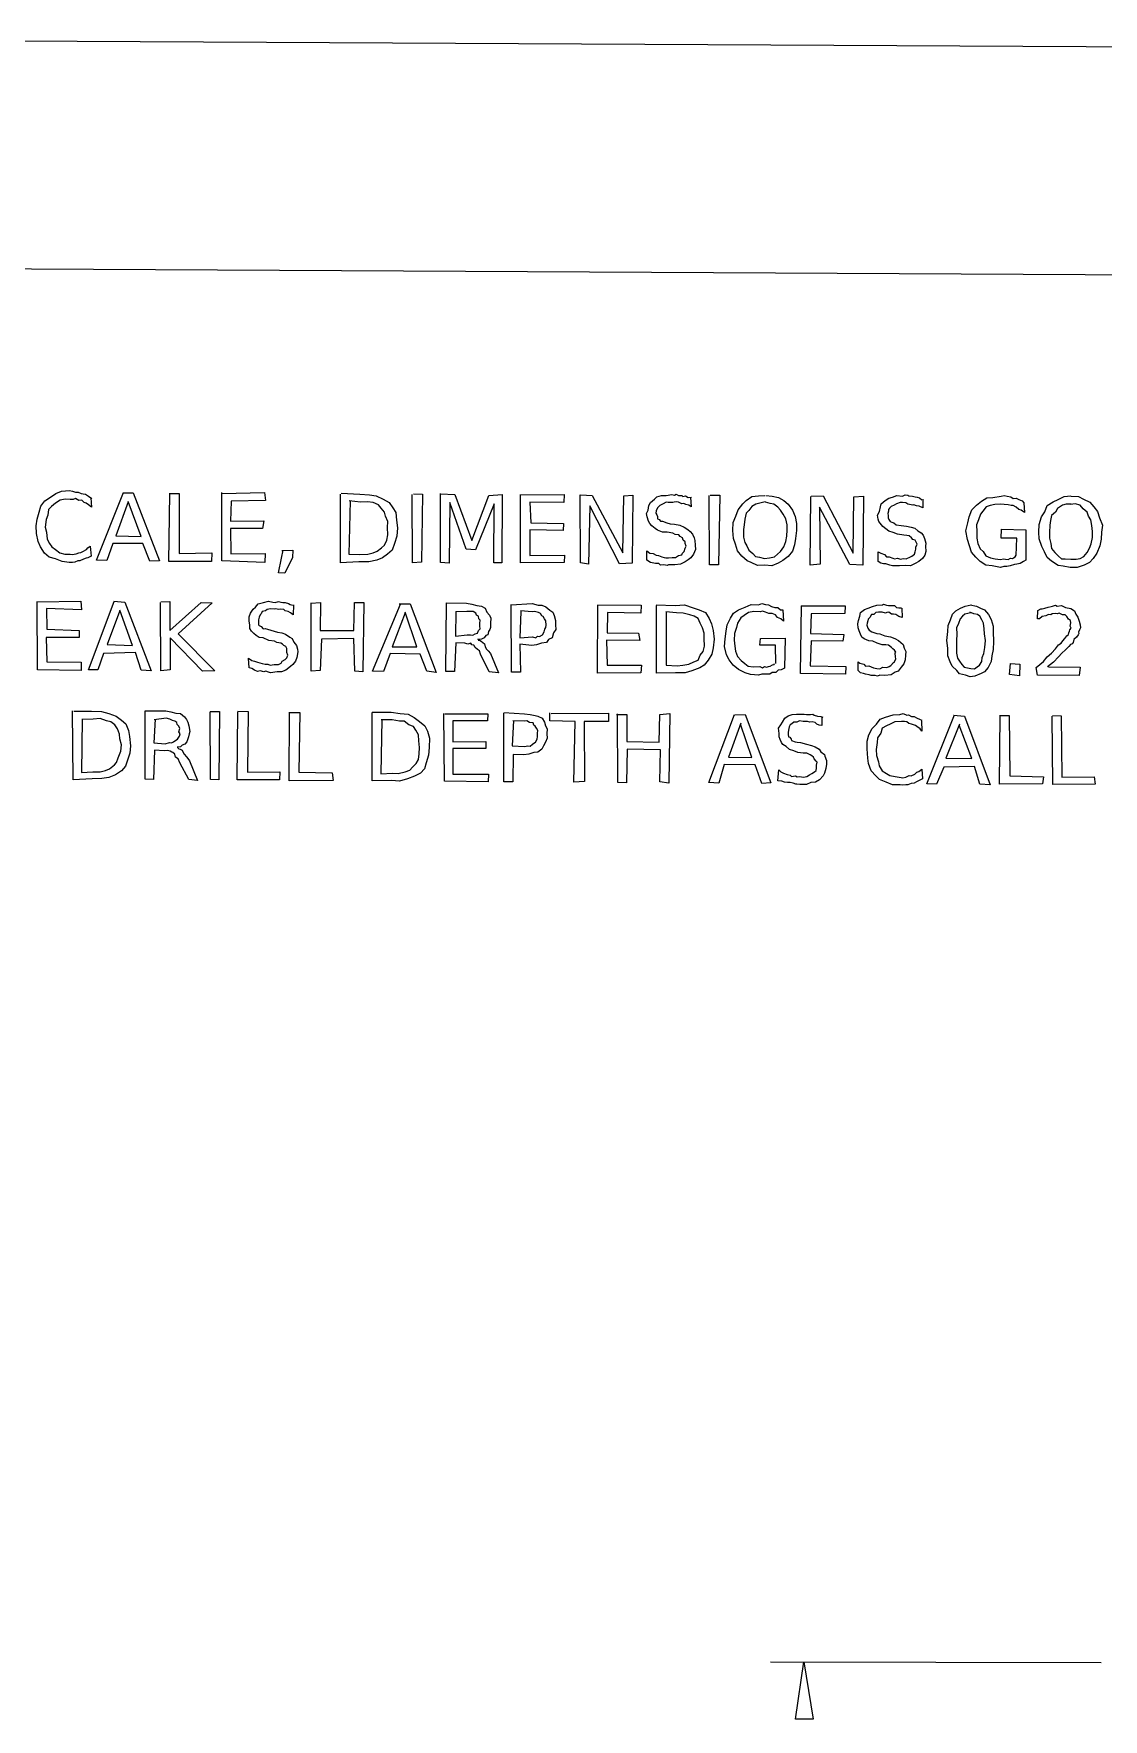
# Model space of a CAD drawing. Header units: millimetres. Extents: x -1 to 541, y -1 to 401.
# Drawn here: x 62.8 to 109.8, y 327.4 to 401.4 of the extents above; entities that cross this region are included whole.
import ezdxf

# ---------------------------------------------------------------- set-up
doc = ezdxf.new("R2010")
doc.units = ezdxf.units.MM

msp = doc.modelspace()

# ---------------------------------------------------------------- linework, layer by layer
for points in [[(-1.067, 1.459), (538.899, -1.434), (541.052, 398.576), (1.038, 401.442)], [(8.97, 11.378), (528.953, 8.648), (531, 388.581), (10.995, 391.372)], [(96.299, 327.413), (96.665, 329.932), (97.066, 327.419)]]:
    msp.add_lwpolyline(points, close=True)
for points in [[(65.349, 381.052), (65.376, 380.642), (65.24, 380.756), (65.135, 380.822), (65.05, 380.855), (64.947, 380.955), (64.815, 380.94), (64.668, 381.027), (64.575, 380.979), (64.435, 380.983), (64.22, 381.005), (64.006, 380.96), (63.795, 380.829), (63.616, 380.675), (63.487, 380.544), (63.456, 380.297), (63.384, 380.113), (63.345, 379.767), (63.401, 379.546), (63.423, 379.246), (63.534, 379.059), (63.637, 378.902), (63.792, 378.782), (63.989, 378.64), (64.203, 378.581), (64.442, 378.584), (64.527, 378.575), (64.702, 378.596), (64.824, 378.638), (64.906, 378.654), (64.993, 378.704), (65.158, 378.784), (65.221, 378.865), (65.323, 378.932), (65.357, 378.496), (65.21, 378.427), (65.14, 378.407), (65.024, 378.362), (64.87, 378.298), (64.773, 378.291), (64.638, 378.232), (64.54, 378.224), (64.402, 378.224), (64.094, 378.258), (63.79, 378.376), (63.521, 378.455), (63.309, 378.634), (63.136, 378.908), (63.029, 379.135), (62.961, 379.491), (62.952, 379.825), (62.986, 380.128), (63.07, 380.426), (63.147, 380.687), (63.324, 380.925), (63.577, 381.094), (63.804, 381.246), (64.052, 381.347), (64.413, 381.375), (64.548, 381.344), (64.668, 381.305), (64.791, 381.314), (64.915, 381.246), (65.009, 381.231), (65.116, 381.22), (65.238, 381.132), (65.387, 381.029)], [(66.763, 381.275), (67.2, 381.271), (68.36, 378.293), (67.943, 378.282), (67.635, 379.049), (66.314, 379.051), (66.051, 378.3), (65.594, 378.316), (66.778, 381.298)], [(71.097, 381.245), (72.968, 381.286), (73.019, 380.935), (71.509, 380.906), (71.481, 380.028), (72.94, 380.047), (72.892, 379.709), (71.478, 379.717), (71.496, 378.594), (73.008, 378.612), (72.994, 378.219), (71.102, 378.293), (71.103, 381.287)], [(66.987, 380.886), (66.45, 379.388), (67.561, 379.359), (66.982, 380.896)], [(68.787, 381.25), (69.227, 381.252), (69.22, 378.611), (70.663, 378.637), (70.651, 378.261), (68.773, 378.268), (68.819, 381.241)], [(76.339, 381.256), (77.165, 381.219), (77.579, 381.188), (77.881, 381.148), (78.188, 381.006), (78.457, 380.847), (78.608, 380.621), (78.745, 380.416), (78.777, 380.084), (78.815, 379.741), (78.783, 379.374), (78.687, 379.051), (78.575, 378.758), (78.38, 378.583), (78.161, 378.43), (77.904, 378.325), (77.562, 378.247), (77.117, 378.241), (76.315, 378.203), (76.308, 381.216)], [(76.743, 380.924), (76.675, 378.586), (77.165, 378.567), (77.511, 378.589), (77.74, 378.646), (77.919, 378.719), (78.111, 378.859), (78.248, 378.982), (78.353, 379.196), (78.398, 379.439), (78.373, 379.754), (78.398, 380.02), (78.296, 380.258), (78.252, 380.435), (78.097, 380.6), (77.981, 380.753), (77.754, 380.849), (77.498, 380.885), (77.198, 380.864), (76.691, 380.93)], [(79.512, 381.232), (79.91, 381.215), (79.877, 378.226), (79.48, 378.197), (79.453, 381.208)], [(80.702, 381.238), (81.329, 381.2), (82.086, 379.178), (82.825, 381.166), (83.418, 381.203), (83.402, 378.203), (83.054, 378.203), (83.06, 380.8), (82.241, 378.768), (81.827, 378.81), (81.11, 380.851), (81.087, 378.182), (80.7, 378.225), (80.709, 381.242)], [(84.235, 381.194), (86.133, 381.207), (86.128, 380.858), (84.627, 380.864), (84.674, 379.955), (86.102, 379.933), (86.092, 379.627), (84.629, 379.646), (84.626, 378.52), (86.151, 378.546), (86.14, 378.215), (84.211, 378.203), (84.215, 381.209)], [(86.863, 381.195), (87.362, 381.167), (88.715, 378.644), (88.755, 381.142), (89.146, 381.169), (89.118, 378.194), (88.564, 378.16), (87.269, 380.705), (87.211, 378.142), (86.86, 378.196), (86.845, 381.192)], [(91.687, 381.087), (91.709, 380.668), (91.609, 380.737), (91.483, 380.77), (91.395, 380.807), (91.304, 380.791), (91.161, 380.866), (91.074, 380.888), (90.963, 380.867), (90.906, 380.849), (90.705, 380.857), (90.616, 380.869), (90.49, 380.791), (90.345, 380.726), (90.305, 380.698), (90.242, 380.619), (90.179, 380.483), (90.167, 380.378), (90.199, 380.306), (90.241, 380.237), (90.236, 380.137), (90.305, 380.104), (90.374, 380.032), (90.458, 380.028), (90.639, 379.953), (90.799, 379.915), (90.985, 379.896), (91.218, 379.851), (91.401, 379.771), (91.569, 379.671), (91.676, 379.584), (91.778, 379.46), (91.849, 379.304), (91.876, 379.186), (91.885, 378.978), (91.901, 378.784), (91.817, 378.578), (91.696, 378.43), (91.589, 378.334), (91.447, 378.242), (91.249, 378.146), (90.999, 378.11), (90.718, 378.12), (90.655, 378.08), (90.519, 378.115), (90.37, 378.101), (90.298, 378.172), (90.143, 378.18), (90.071, 378.183), (89.923, 378.217), (89.763, 378.319), (89.762, 378.726), (89.906, 378.629), (90.039, 378.617), (90.179, 378.544), (90.279, 378.531), (90.424, 378.467), (90.523, 378.44), (90.595, 378.426), (90.721, 378.417), (90.887, 378.44), (91.032, 378.438), (91.165, 378.524), (91.309, 378.554), (91.339, 378.623), (91.402, 378.705), (91.444, 378.845), (91.49, 378.942), (91.447, 379.055), (91.452, 379.127), (91.365, 379.195), (91.331, 379.299), (91.232, 379.359), (91.177, 379.439), (91.017, 379.442), (90.909, 379.51), (90.655, 379.544), (90.457, 379.554), (90.238, 379.637), (90.132, 379.708), (89.98, 379.825), (89.906, 379.935), (89.84, 380.034), (89.788, 380.225), (89.751, 380.374), (89.819, 380.517), (89.858, 380.717), (89.927, 380.857), (90.1, 381.004), (90.199, 381.099), (90.405, 381.166), (90.614, 381.167), (90.869, 381.207), (90.984, 381.177), (91.058, 381.223), (91.153, 381.159), (91.304, 381.165), (91.354, 381.115), (91.465, 381.148), (91.579, 381.069), (91.727, 381.082)], [(92.555, 381.176), (92.976, 381.173), (92.919, 378.117), (92.519, 378.122), (92.504, 381.154)], [(94.987, 381.161), (95.277, 381.132), (95.557, 381.069), (95.791, 380.94), (95.975, 380.777), (96.167, 380.522), (96.288, 380.235), (96.338, 379.937), (96.337, 379.622), (96.299, 379.271), (96.254, 378.998), (96.159, 378.714), (95.971, 378.478), (95.746, 378.309), (95.539, 378.186), (95.259, 378.071), (94.945, 378.108), (94.625, 378.08), (94.35, 378.213), (94.175, 378.297), (93.937, 378.502), (93.749, 378.725), (93.666, 379.024), (93.577, 379.277), (93.543, 379.626), (93.561, 379.973), (93.672, 380.246), (93.779, 380.537), (93.977, 380.795), (94.127, 380.946), (94.38, 381.12), (94.678, 381.15), (94.947, 381.161)], [(94.97, 380.878), (94.735, 380.821), (94.55, 380.783), (94.376, 380.684), (94.249, 380.507), (94.13, 380.382), (94.073, 380.125), (94.044, 379.876), (94.012, 379.662), (94.009, 379.337), (94.066, 379.1), (94.165, 378.953), (94.253, 378.757), (94.419, 378.616), (94.544, 378.483), (94.718, 378.445), (94.941, 378.393), (95.159, 378.417), (95.375, 378.466), (95.506, 378.59), (95.633, 378.701), (95.785, 378.899), (95.867, 379.146), (95.913, 379.375), (95.924, 379.654), (95.927, 379.872), (95.876, 380.135), (95.757, 380.334), (95.644, 380.519), (95.524, 380.642), (95.34, 380.784), (95.182, 380.803), (94.986, 380.874)], [(96.986, 381.129), (97.512, 381.142), (98.83, 378.624), (98.862, 381.096), (99.288, 381.129), (99.255, 378.105), (98.683, 378.128), (97.348, 380.641), (97.374, 378.138), (96.937, 378.101), (96.97, 381.123)], [(101.896, 381.003), (101.884, 380.625), (101.727, 380.688), (101.606, 380.701), (101.496, 380.75), (101.449, 380.742), (101.301, 380.762), (101.231, 380.782), (101.145, 380.836), (100.998, 380.851), (100.9, 380.849), (100.73, 380.795), (100.633, 380.742), (100.502, 380.674), (100.421, 380.607), (100.376, 380.55), (100.378, 380.476), (100.345, 380.369), (100.37, 380.275), (100.371, 380.183), (100.39, 380.11), (100.457, 380.02), (100.53, 379.988), (100.619, 379.963), (100.721, 379.879), (100.934, 379.843), (101.17, 379.817), (101.381, 379.767), (101.534, 379.731), (101.674, 379.602), (101.817, 379.52), (101.901, 379.413), (101.958, 379.27), (102.022, 379.068), (102.01, 378.942), (102.021, 378.698), (101.98, 378.546), (101.882, 378.398), (101.721, 378.262), (101.557, 378.167), (101.354, 378.066), (101.116, 378.085), (100.863, 378.076), (100.764, 378.073), (100.671, 378.066), (100.561, 378.073), (100.434, 378.104), (100.271, 378.157), (100.155, 378.161), (100.038, 378.184), (99.925, 378.256), (99.933, 378.685), (100.041, 378.625), (100.203, 378.563), (100.294, 378.46), (100.418, 378.47), (100.566, 378.401), (100.644, 378.374), (100.775, 378.411), (100.907, 378.37), (101.023, 378.389), (101.162, 378.381), (101.342, 378.469), (101.403, 378.493), (101.529, 378.58), (101.546, 378.684), (101.581, 378.805), (101.576, 378.894), (101.636, 379.023), (101.591, 379.109), (101.548, 379.194), (101.452, 379.232), (101.397, 379.295), (101.292, 379.382), (101.185, 379.41), (101.055, 379.416), (100.771, 379.469), (100.586, 379.535), (100.401, 379.595), (100.266, 379.693), (100.135, 379.803), (100.072, 379.871), (99.953, 380.019), (99.922, 380.119), (99.899, 380.301), (99.983, 380.46), (100.032, 380.66), (100.06, 380.791), (100.23, 380.946), (100.395, 381.042), (100.552, 381.091), (100.745, 381.154), (100.992, 381.133), (101.116, 381.183), (101.232, 381.172), (101.278, 381.141), (101.437, 381.129), (101.551, 381.109), (101.641, 381.081), (101.742, 381.052), (101.846, 380.969)], [(105.988, 378.531), (106.012, 379.285), (105.331, 379.292), (105.345, 379.68), (106.408, 379.651), (106.408, 378.321), (106.305, 378.264), (106.17, 378.174), (106.025, 378.146), (105.92, 378.132), (105.73, 378.071), (105.579, 378.045), (105.44, 378.041), (105.298, 377.991), (104.933, 378.074), (104.656, 378.095), (104.413, 378.26), (104.219, 378.449), (104.02, 378.671), (103.934, 378.95), (103.849, 379.233), (103.776, 379.614), (103.866, 379.96), (103.925, 380.225), (104.041, 380.529), (104.242, 380.731), (104.461, 380.906), (104.698, 381.064), (104.966, 381.075), (105.336, 381.127), (105.456, 381.155), (105.594, 381.125), (105.756, 381.103), (105.857, 381.035), (105.984, 381.037), (106.101, 380.989), (106.245, 380.933), (106.323, 380.842), (106.358, 380.415), (106.205, 380.512), (106.105, 380.549), (105.989, 380.643), (105.856, 380.728), (105.762, 380.714), (105.634, 380.752), (105.462, 380.768), (105.315, 380.779), (105.053, 380.766), (104.843, 380.728), (104.676, 380.658), (104.529, 380.47), (104.427, 380.338), (104.328, 380.098), (104.247, 379.87), (104.261, 379.569), (104.268, 379.288), (104.299, 379.051), (104.414, 378.824), (104.537, 378.697), (104.657, 378.513), (104.866, 378.428), (105.06, 378.372), (105.306, 378.353), (105.434, 378.373), (105.517, 378.364), (105.643, 378.356), (105.739, 378.403), (105.824, 378.398), (105.878, 378.421), (105.948, 378.473), (105.994, 378.533)], [(108.399, 381.138), (108.722, 381.116), (108.95, 381), (109.226, 380.861), (109.397, 380.666), (109.568, 380.462), (109.654, 380.181), (109.782, 379.856), (109.737, 379.555), (109.729, 379.249), (109.66, 378.944), (109.538, 378.628), (109.37, 378.392), (109.211, 378.211), (108.979, 378.097), (108.67, 377.999), (108.359, 378.005), (108.047, 378.053), (107.83, 378.081), (107.546, 378.281), (107.346, 378.433), (107.235, 378.686), (107.12, 378.924), (106.992, 379.257), (106.98, 379.556), (107.001, 379.89), (107.097, 380.219), (107.244, 380.447), (107.356, 380.728), (107.614, 380.888), (107.836, 380.981), (108.104, 381.11), (108.392, 381.149)], [(108.406, 380.776), (108.185, 380.782), (108.018, 380.731), (107.808, 380.588), (107.716, 380.428), (107.538, 380.278), (107.493, 380.059), (107.468, 379.86), (107.448, 379.533), (107.458, 379.291), (107.508, 379.056), (107.542, 378.828), (107.681, 378.659), (107.849, 378.495), (107.981, 378.384), (108.141, 378.386), (108.384, 378.363), (108.619, 378.371), (108.801, 378.397), (108.959, 378.482), (109.112, 378.65), (109.206, 378.853), (109.28, 379.041), (109.347, 379.321), (109.341, 379.573), (109.305, 379.838), (109.262, 380.086), (109.17, 380.256), (109.109, 380.431), (108.925, 380.581), (108.797, 380.733), (108.586, 380.795), (108.375, 380.767)], [(73.736, 378.748), (74.212, 378.763), (74.206, 378.437), (73.87, 377.745), (73.595, 377.771), (73.726, 378.403), (73.793, 378.759)], [(62.986, 376.493), (64.906, 376.516), (64.937, 376.132), (63.406, 376.193), (63.414, 375.291), (64.829, 375.235), (64.833, 374.923), (63.384, 374.921), (63.411, 373.859), (64.922, 373.842), (64.927, 373.472), (63.008, 373.511), (62.987, 376.51)], [(66.36, 376.514), (66.843, 376.479), (67.993, 373.464), (67.56, 373.487), (67.307, 374.264), (65.903, 374.224), (65.651, 373.506), (65.249, 373.508), (66.37, 376.502)], [(66.608, 376.061), (66.071, 374.619), (67.183, 374.573), (66.626, 376.119)], [(68.428, 376.486), (68.811, 376.507), (68.818, 375.226), (70.199, 376.454), (70.677, 376.442), (69.183, 375.091), (70.786, 373.459), (70.245, 373.444), (68.834, 374.906), (68.827, 373.503), (68.428, 373.466), (68.406, 376.46)], [(74.255, 376.353), (74.231, 375.925), (74.118, 376.01), (74.018, 376.063), (73.878, 376.1), (73.817, 376.147), (73.69, 376.169), (73.584, 376.159), (73.466, 376.176), (73.4, 376.175), (73.234, 376.186), (73.094, 376.149), (73.021, 376.101), (72.878, 376.066), (72.826, 375.959), (72.786, 375.922), (72.736, 375.823), (72.718, 375.698), (72.709, 375.605), (72.711, 375.474), (72.743, 375.447), (72.825, 375.41), (72.913, 375.3), (72.997, 375.32), (73.11, 375.283), (73.259, 375.25), (73.54, 375.156), (73.741, 375.122), (73.894, 375.065), (74.081, 374.942), (74.185, 374.88), (74.268, 374.724), (74.377, 374.576), (74.423, 374.418), (74.436, 374.296), (74.394, 374.044), (74.343, 373.878), (74.216, 373.734), (74.119, 373.643), (73.918, 373.494), (73.716, 373.41), (73.529, 373.42), (73.231, 373.369), (73.157, 373.403), (73.032, 373.438), (72.944, 373.413), (72.788, 373.464), (72.664, 373.436), (72.535, 373.483), (72.422, 373.569), (72.305, 373.597), (72.276, 374.009), (72.411, 373.915), (72.53, 373.879), (72.668, 373.843), (72.764, 373.804), (72.872, 373.784), (72.998, 373.756), (73.119, 373.757), (73.221, 373.709), (73.405, 373.734), (73.586, 373.736), (73.708, 373.794), (73.754, 373.879), (73.88, 373.964), (73.959, 374.037), (73.999, 374.141), (73.951, 374.26), (73.95, 374.338), (73.948, 374.435), (73.906, 374.523), (73.823, 374.566), (73.764, 374.635), (73.685, 374.681), (73.516, 374.709), (73.41, 374.765), (73.171, 374.794), (72.913, 374.903), (72.746, 374.917), (72.611, 375.007), (72.511, 375.1), (72.41, 375.2), (72.33, 375.321), (72.333, 375.478), (72.307, 375.643), (72.304, 375.837), (72.354, 375.996), (72.471, 376.169), (72.582, 376.262), (72.701, 376.409), (72.934, 376.467), (73.146, 376.525), (73.333, 376.469), (73.443, 376.468), (73.582, 376.504), (73.695, 376.473), (73.786, 376.467), (73.884, 376.46), (74.029, 376.412), (74.101, 376.375), (74.206, 376.346)], [(75.016, 376.437), (75.439, 376.464), (75.414, 375.233), (76.896, 375.226), (76.933, 376.459), (77.332, 376.459), (77.29, 373.421), (76.941, 373.443), (76.902, 374.873), (75.471, 374.852), (75.424, 373.468), (75.027, 373.449), (75.029, 376.443)], [(78.885, 376.404), (79.373, 376.401), (80.515, 373.39), (80.106, 373.446), (79.816, 374.186), (78.492, 374.224), (78.203, 373.437), (77.719, 373.448), (78.947, 376.388)], [(82.365, 374.813), (82.42, 374.803), (82.496, 374.761), (82.559, 374.7), (82.638, 374.641), (82.661, 374.52), (82.732, 374.416), (82.801, 374.331), (82.896, 374.214), (83.246, 373.379), (82.846, 373.422), (82.455, 374.198), (82.423, 374.343), (82.334, 374.398), (82.23, 374.48), (82.17, 374.594), (82.078, 374.595), (82.039, 374.673), (81.904, 374.635), (81.769, 374.668), (81.384, 374.69), (81.326, 373.437), (80.936, 373.43), (80.972, 376.442), (81.85, 376.426), (82.081, 376.388), (82.297, 376.326), (82.508, 376.303), (82.66, 376.212), (82.736, 376.036), (82.859, 375.901), (82.908, 375.767), (82.897, 375.559), (82.902, 375.366), (82.865, 375.268), (82.81, 375.194), (82.781, 375.045), (82.695, 375.011), (82.624, 374.903), (82.511, 374.857), (82.335, 374.836)], [(83.802, 376.362), (84.736, 376.418), (84.995, 376.347), (85.155, 376.339), (85.329, 376.267), (85.51, 376.126), (85.638, 376.038), (85.7, 375.896), (85.762, 375.675), (85.757, 375.476), (85.764, 375.279), (85.665, 375.128), (85.609, 374.911), (85.451, 374.83), (85.36, 374.71), (85.142, 374.675), (84.928, 374.608), (84.721, 374.57), (84.191, 374.627), (84.213, 373.408), (83.822, 373.403), (83.803, 376.379)], [(84.23, 376.063), (84.194, 374.907), (84.741, 374.951), (84.89, 374.905), (84.958, 374.977), (85.048, 374.974), (85.187, 375.04), (85.26, 375.178), (85.281, 375.284), (85.326, 375.367), (85.34, 375.472), (85.334, 375.649), (85.273, 375.74), (85.217, 375.842), (85.15, 375.88), (85.09, 375.977), (85.007, 376.026), (84.833, 376.07), (84.726, 376.045), (84.221, 376.091)], [(87.605, 376.358), (89.52, 376.35), (89.502, 375.988), (88.033, 376.015), (88.026, 375.135), (89.399, 375.12), (89.453, 374.797), (87.989, 374.812), (88.029, 373.702), (89.536, 373.715), (89.504, 373.371), (87.597, 373.357), (87.609, 376.339)], [(90.181, 376.36), (91.014, 376.326), (91.422, 376.363), (91.801, 376.234), (92.061, 376.14), (92.346, 376.016), (92.499, 375.752), (92.604, 375.529), (92.685, 375.235), (92.729, 374.853), (92.677, 374.475), (92.617, 374.195), (92.463, 373.929), (92.289, 373.713), (92.101, 373.586), (91.747, 373.463), (91.453, 373.371), (91.031, 373.373), (90.193, 373.356), (90.193, 376.336)], [(95.429, 373.788), (95.423, 374.585), (94.725, 374.583), (94.753, 374.873), (95.839, 374.89), (95.817, 373.576), (95.672, 373.498), (95.533, 373.496), (95.43, 373.389), (95.279, 373.388), (95.172, 373.318), (94.983, 373.314), (94.812, 373.312), (94.678, 373.267), (94.32, 373.299), (94.089, 373.369), (93.794, 373.513), (93.565, 373.704), (93.389, 373.948), (93.259, 374.167), (93.184, 374.524), (93.21, 374.865), (93.248, 375.198), (93.292, 375.477), (93.437, 375.771), (93.578, 375.998), (93.786, 376.143), (94.083, 376.259), (94.347, 376.374), (94.674, 376.362), (94.813, 376.411), (94.977, 376.368), (95.114, 376.365), (95.249, 376.28), (95.396, 376.244), (95.524, 376.238), (95.636, 376.144), (95.747, 376.133), (95.768, 375.642), (95.654, 375.744), (95.511, 375.808), (95.415, 375.914), (95.265, 375.971), (95.132, 375.979), (94.981, 376.036), (94.851, 376.078), (94.749, 376.051), (94.462, 376.06), (94.227, 376.015), (94.048, 375.886), (93.894, 375.781), (93.749, 375.558), (93.706, 375.363), (93.618, 375.1), (93.6, 374.81), (93.634, 374.542), (93.666, 374.323), (93.755, 374.087), (93.911, 373.92), (94.071, 373.775), (94.215, 373.665), (94.433, 373.641), (94.731, 373.645), (94.844, 373.588), (94.929, 373.643), (95.027, 373.622), (95.105, 373.645), (95.187, 373.666), (95.292, 373.727), (95.367, 373.733), (95.371, 373.777)], [(96.546, 376.318), (98.476, 376.312), (98.461, 375.985), (96.99, 375.957), (96.95, 375.096), (98.42, 375.057), (98.372, 374.769), (96.992, 374.777), (96.946, 373.674), (98.509, 373.654), (98.495, 373.31), (96.521, 373.348), (96.567, 376.317)], [(100.973, 376.205), (100.978, 375.796), (100.839, 375.842), (100.702, 375.93), (100.608, 375.949), (100.512, 375.945), (100.398, 376.032), (100.314, 376.029), (100.247, 375.995), (100.106, 376.043), (99.944, 376.03), (99.831, 376.02), (99.733, 375.93), (99.631, 375.927), (99.561, 375.801), (99.482, 375.733), (99.471, 375.66), (99.438, 375.555), (99.429, 375.472), (99.454, 375.378), (99.469, 375.331), (99.528, 375.251), (99.647, 375.167), (99.741, 375.137), (99.867, 375.097), (99.994, 375.087), (100.218, 374.996), (100.466, 374.954), (100.665, 374.879), (100.816, 374.799), (100.923, 374.705), (101.031, 374.611), (101.076, 374.458), (101.148, 374.314), (101.128, 374.15), (101.118, 373.941), (101.053, 373.772), (100.943, 373.626), (100.806, 373.45), (100.669, 373.404), (100.504, 373.286), (100.223, 373.248), (100.002, 373.267), (99.896, 373.223), (99.791, 373.252), (99.618, 373.252), (99.528, 373.289), (99.375, 373.307), (99.278, 373.343), (99.152, 373.378), (99.049, 373.468), (99.056, 373.857), (99.119, 373.801), (99.302, 373.751), (99.374, 373.665), (99.513, 373.677), (99.627, 373.629), (99.722, 373.587), (99.875, 373.562), (99.994, 373.547), (100.137, 373.614), (100.302, 373.6), (100.412, 373.65), (100.489, 373.698), (100.608, 373.822), (100.647, 373.862), (100.708, 373.991), (100.694, 374.076), (100.677, 374.233), (100.698, 374.273), (100.645, 374.367), (100.567, 374.433), (100.517, 374.482), (100.386, 374.591), (100.264, 374.603), (100.106, 374.606), (99.878, 374.671), (99.698, 374.756), (99.522, 374.774), (99.312, 374.859), (99.21, 374.939), (99.15, 375.072), (99.095, 375.222), (99.046, 375.346), (99.028, 375.526), (99.069, 375.667), (99.121, 375.859), (99.151, 376.028), (99.324, 376.16), (99.487, 376.205), (99.677, 376.286), (99.87, 376.338), (100.115, 376.354), (100.158, 376.388), (100.295, 376.337), (100.377, 376.326), (100.538, 376.331), (100.651, 376.328), (100.727, 376.244), (100.838, 376.227), (100.948, 376.232)], [(103.968, 376.363), (104.241, 376.301), (104.423, 376.215), (104.603, 376.14), (104.767, 375.93), (104.889, 375.709), (104.981, 375.421), (104.976, 375.169), (104.997, 374.749), (104.974, 374.397), (104.922, 374.116), (104.892, 373.868), (104.76, 373.603), (104.6, 373.42), (104.449, 373.336), (104.177, 373.229), (103.964, 373.196), (103.767, 373.272), (103.496, 373.328), (103.377, 373.469), (103.181, 373.665), (103.092, 373.85), (102.994, 374.112), (102.985, 374.459), (102.948, 374.792), (102.994, 375.181), (103.001, 375.452), (103.111, 375.699), (103.198, 375.953), (103.341, 376.098), (103.543, 376.21), (103.756, 376.299), (104.014, 376.365)], [(107.412, 373.642), (108.795, 373.624), (108.761, 373.254), (106.922, 373.263), (106.867, 373.6), (107.023, 373.733), (107.193, 373.87), (107.345, 374.074), (107.54, 374.231), (107.713, 374.421), (107.849, 374.604), (107.96, 374.675), (108.041, 374.772), (108.123, 374.878), (108.217, 374.991), (108.286, 375.059), (108.303, 375.128), (108.335, 375.204), (108.347, 375.263), (108.4, 375.341), (108.367, 375.425), (108.396, 375.569), (108.37, 375.669), (108.281, 375.726), (108.207, 375.842), (108.137, 375.915), (108.02, 375.915), (107.883, 375.988), (107.796, 375.959), (107.695, 375.978), (107.569, 375.962), (107.508, 375.924), (107.405, 375.933), (107.291, 375.881), (107.131, 375.848), (107.018, 375.745), (106.922, 375.749), (106.934, 376.107), (107.068, 376.176), (107.131, 376.185), (107.244, 376.219), (107.396, 376.263), (107.523, 376.291), (107.583, 376.299), (107.717, 376.343), (107.789, 376.294), (107.984, 376.333), (108.162, 376.24), (108.386, 376.191), (108.546, 376.1), (108.608, 375.947), (108.697, 375.816), (108.757, 375.645), (108.793, 375.487), (108.813, 375.345), (108.773, 375.266), (108.73, 375.16), (108.736, 375.101), (108.705, 375.042), (108.637, 374.941), (108.527, 374.831), (108.493, 374.698), (108.454, 374.645), (108.378, 374.611), (108.295, 374.522), (108.159, 374.38), (107.989, 374.229), (107.846, 374.07), (107.625, 373.847), (107.358, 373.629)], [(79.149, 376.003), (78.577, 374.517), (79.668, 374.519), (79.153, 376.03)], [(81.375, 376.06), (81.361, 374.976), (81.88, 375.034), (82.021, 375.044), (82.126, 375.02), (82.229, 375.079), (82.326, 375.11), (82.379, 375.236), (82.454, 375.311), (82.428, 375.415), (82.431, 375.543), (82.442, 375.686), (82.393, 375.75), (82.379, 375.863), (82.288, 375.906), (82.252, 375.993), (82.137, 376.064), (81.975, 376.061), (81.865, 376.066), (81.381, 376.052)], [(90.623, 376.025), (90.623, 373.707), (91.101, 373.684), (91.353, 373.71), (91.607, 373.749), (91.825, 373.853), (92.028, 373.931), (92.11, 374.147), (92.234, 374.314), (92.294, 374.541), (92.286, 374.873), (92.287, 375.121), (92.216, 375.351), (92.107, 375.559), (92.016, 375.756), (91.843, 375.866), (91.662, 375.921), (91.364, 375.999), (91.066, 376.002), (90.607, 376.049)], [(104, 376.01), (103.868, 375.981), (103.729, 375.951), (103.633, 375.86), (103.535, 375.739), (103.462, 375.533), (103.37, 375.353), (103.383, 375.064), (103.37, 374.798), (103.369, 374.515), (103.367, 374.233), (103.419, 374.012), (103.496, 373.885), (103.601, 373.738), (103.712, 373.617), (103.858, 373.592), (103.995, 373.564), (104.154, 373.549), (104.274, 373.633), (104.379, 373.711), (104.48, 373.87), (104.499, 374.048), (104.562, 374.228), (104.618, 374.483), (104.645, 374.796), (104.592, 375.081), (104.588, 375.3), (104.56, 375.556), (104.486, 375.702), (104.388, 375.864), (104.29, 375.932), (104.131, 375.97), (103.957, 376.042)], [(105.737, 373.777), (106.15, 373.751), (106.132, 373.244), (105.692, 373.292), (105.739, 373.785)], [(64.601, 371.695), (65.372, 371.693), (65.809, 371.679), (66.133, 371.586), (66.463, 371.474), (66.693, 371.298), (66.886, 371.134), (66.994, 370.836), (67.04, 370.573), (67.09, 370.16), (67.063, 369.846), (66.951, 369.543), (66.864, 369.272), (66.687, 369.067), (66.428, 368.899), (66.139, 368.775), (65.826, 368.729), (65.405, 368.718), (64.571, 368.671), (64.546, 371.71)], [(69.154, 370.089), (69.207, 370.03), (69.272, 370.014), (69.356, 369.973), (69.384, 369.898), (69.45, 369.807), (69.542, 369.686), (69.611, 369.609), (69.673, 369.501), (70.029, 368.649), (69.648, 368.685), (69.257, 369.416), (69.189, 369.602), (69.067, 369.662), (69.032, 369.807), (68.945, 369.869), (68.905, 369.892), (68.825, 369.933), (68.726, 369.955), (68.563, 369.945), (68.149, 369.977), (68.099, 368.692), (67.734, 368.708), (67.734, 371.704), (68.641, 371.697), (68.863, 371.655), (69.075, 371.603), (69.28, 371.579), (69.454, 371.435), (69.551, 371.317), (69.601, 371.207), (69.655, 371.037), (69.692, 370.794), (69.672, 370.694), (69.637, 370.554), (69.614, 370.466), (69.568, 370.342), (69.476, 370.245), (69.357, 370.194), (69.286, 370.123), (69.139, 370.105)], [(70.583, 371.675), (70.991, 371.681), (70.967, 368.67), (70.604, 368.692), (70.582, 371.664)], [(71.791, 371.682), (72.25, 371.675), (72.231, 369.012), (73.648, 369.02), (73.629, 368.671), (71.776, 368.669), (71.801, 371.644)], [(74.103, 371.633), (74.525, 371.636), (74.487, 369.009), (75.951, 368.975), (75.983, 368.646), (74.062, 368.633), (74.079, 371.642)], [(77.708, 371.649), (78.542, 371.64), (78.932, 371.582), (79.283, 371.557), (79.553, 371.413), (79.784, 371.236), (80.023, 371.044), (80.127, 370.81), (80.22, 370.507), (80.214, 370.099), (80.181, 369.762), (80.081, 369.419), (79.995, 369.152), (79.822, 368.96), (79.562, 368.836), (79.258, 368.721), (78.897, 368.609), (78.553, 368.636), (77.708, 368.624), (77.706, 371.623)], [(64.973, 371.356), (64.937, 368.995), (65.436, 369.023), (65.761, 369.029), (65.995, 369.083), (66.173, 369.158), (66.383, 369.331), (66.478, 369.433), (66.546, 369.64), (66.662, 369.93), (66.688, 370.216), (66.62, 370.473), (66.604, 370.683), (66.519, 370.912), (66.407, 371.081), (66.23, 371.225), (66.033, 371.269), (65.75, 371.372), (65.443, 371.344), (64.989, 371.329)], [(68.169, 371.341), (68.114, 370.294), (68.616, 370.252), (68.798, 370.311), (68.891, 370.3), (68.978, 370.336), (69.086, 370.417), (69.149, 370.454), (69.238, 370.584), (69.266, 370.694), (69.213, 370.779), (69.25, 370.924), (69.213, 371.032), (69.143, 371.108), (69.124, 371.19), (69.031, 371.244), (68.93, 371.28), (68.822, 371.334), (68.662, 371.375), (68.128, 371.315)], [(78.123, 371.321), (78.085, 368.935), (78.596, 368.965), (78.852, 368.95), (79.159, 369.018), (79.363, 369.091), (79.481, 369.224), (79.641, 369.385), (79.739, 369.563), (79.77, 369.813), (79.788, 370.094), (79.753, 370.381), (79.732, 370.647), (79.622, 370.853), (79.518, 371.011), (79.308, 371.095), (79.112, 371.247), (78.899, 371.243), (78.582, 371.301), (78.103, 371.309)], [(80.893, 371.575), (82.779, 371.571), (82.775, 371.258), (81.252, 371.271), (81.239, 370.344), (82.689, 370.363), (82.698, 370.055), (81.252, 370.042), (81.239, 368.92), (82.819, 368.926), (82.797, 368.582), (80.882, 368.62), (80.845, 371.589)], [(83.491, 371.627), (84.398, 371.568), (84.644, 371.545), (84.862, 371.502), (84.979, 371.47), (85.167, 371.38), (85.272, 371.212), (85.322, 371.049), (85.394, 370.909), (85.382, 370.688), (85.392, 370.506), (85.31, 370.326), (85.229, 370.17), (85.157, 370.023), (84.973, 369.889), (84.811, 369.878), (84.588, 369.802), (84.36, 369.771), (83.894, 369.779), (83.877, 368.588), (83.479, 368.579), (83.487, 371.603)], [(83.912, 371.278), (83.848, 370.165), (84.387, 370.132), (84.546, 370.168), (84.637, 370.156), (84.745, 370.24), (84.797, 370.282), (84.882, 370.334), (84.955, 370.456), (84.969, 370.58), (84.965, 370.719), (84.974, 370.845), (84.918, 370.942), (84.867, 371.027), (84.806, 371.077), (84.77, 371.175), (84.607, 371.187), (84.499, 371.26), (84.398, 371.251), (83.88, 371.269)], [(85.563, 371.592), (88.085, 371.6), (88.079, 371.232), (87.017, 371.24), (87.03, 368.606), (86.558, 368.577), (86.624, 371.234), (85.512, 371.269), (85.513, 371.611)], [(88.438, 371.535), (88.889, 371.548), (88.891, 370.351), (90.313, 370.331), (90.338, 371.544), (90.781, 371.591), (90.734, 368.53), (90.338, 368.588), (90.36, 369.994), (88.896, 370.016), (88.869, 368.537), (88.487, 368.56), (88.476, 371.57)], [(93.636, 371.534), (94.09, 371.538), (95.214, 368.54), (94.816, 368.507), (94.52, 369.337), (93.168, 369.346), (92.924, 368.528), (92.492, 368.561), (93.622, 371.549)], [(93.902, 371.158), (93.347, 369.669), (94.383, 369.658), (93.886, 371.117)], [(97.456, 371.438), (97.458, 371.055), (97.343, 371.073), (97.241, 371.12), (97.159, 371.19), (97.025, 371.227), (96.919, 371.201), (96.821, 371.238), (96.766, 371.228), (96.64, 371.233), (96.477, 371.268), (96.348, 371.202), (96.227, 371.201), (96.135, 371.137), (96.067, 371.088), (96.014, 370.996), (95.984, 370.851), (95.97, 370.755), (95.977, 370.665), (95.984, 370.557), (96.052, 370.542), (96.1, 370.459), (96.12, 370.398), (96.278, 370.343), (96.374, 370.324), (96.513, 370.316), (96.78, 370.236), (97.002, 370.18), (97.164, 370.115), (97.333, 370.02), (97.414, 369.903), (97.568, 369.78), (97.589, 369.706), (97.662, 369.527), (97.654, 369.355), (97.623, 369.165), (97.569, 368.971), (97.506, 368.842), (97.349, 368.671), (97.17, 368.577), (96.971, 368.551), (96.783, 368.461), (96.489, 368.463), (96.36, 368.481), (96.313, 368.48), (96.192, 368.524), (96.066, 368.549), (95.952, 368.56), (95.808, 368.568), (95.699, 368.616), (95.52, 368.632), (95.567, 369.106), (95.652, 369.026), (95.77, 368.965), (95.937, 368.909), (96.059, 368.878), (96.126, 368.815), (96.298, 368.848), (96.372, 368.811), (96.47, 368.821), (96.652, 368.784), (96.796, 368.822), (96.91, 368.892), (97.012, 368.944), (97.131, 369.023), (97.209, 369.083), (97.217, 369.19), (97.221, 369.321), (97.255, 369.453), (97.202, 369.495), (97.121, 369.597), (97.081, 369.663), (97.015, 369.725), (96.945, 369.77), (96.794, 369.844), (96.633, 369.842), (96.401, 369.876), (96.225, 369.95), (96.034, 370.005), (95.892, 370.136), (95.745, 370.221), (95.679, 370.315), (95.627, 370.437), (95.572, 370.568), (95.574, 370.714), (95.549, 370.942), (95.648, 371.088), (95.722, 371.207), (95.824, 371.378), (95.98, 371.486), (96.149, 371.539), (96.342, 371.56), (96.574, 371.55), (96.682, 371.56), (96.786, 371.547), (96.955, 371.547), (97.057, 371.556), (97.116, 371.513), (97.263, 371.475), (97.403, 371.461), (97.497, 371.424)], [(101.836, 371.263), (101.842, 370.814), (101.773, 370.91), (101.62, 371.015), (101.56, 371.054), (101.396, 371.115), (101.275, 371.145), (101.188, 371.223), (101.077, 371.24), (100.95, 371.236), (100.662, 371.225), (100.448, 371.121), (100.299, 371.037), (100.11, 370.947), (100.039, 370.729), (99.902, 370.519), (99.888, 370.317), (99.847, 370.005), (99.855, 369.746), (99.944, 369.467), (99.972, 369.282), (100.105, 369.062), (100.29, 368.95), (100.443, 368.869), (100.68, 368.813), (100.933, 368.771), (101.009, 368.76), (101.138, 368.792), (101.286, 368.862), (101.37, 368.849), (101.533, 368.928), (101.623, 369.007), (101.718, 369.041), (101.85, 369.147), (101.87, 368.714), (101.7, 368.633), (101.607, 368.589), (101.514, 368.531), (101.371, 368.509), (101.236, 368.456), (101.149, 368.459), (100.995, 368.434), (100.898, 368.454), (100.557, 368.447), (100.282, 368.574), (99.993, 368.686), (99.826, 368.851), (99.626, 369.075), (99.497, 369.386), (99.47, 369.631), (99.444, 370.029), (99.447, 370.365), (99.523, 370.653), (99.661, 370.925), (99.849, 371.123), (100.016, 371.343), (100.256, 371.429), (100.585, 371.529), (100.885, 371.547), (101.032, 371.583), (101.189, 371.518), (101.262, 371.53), (101.396, 371.461), (101.508, 371.455), (101.608, 371.397), (101.77, 371.327), (101.847, 371.299)], [(103.241, 371.515), (103.718, 371.464), (104.851, 368.449), (104.389, 368.489), (104.157, 369.263), (102.816, 369.235), (102.486, 368.479), (102.059, 368.503), (103.282, 371.525)], [(103.501, 371.119), (102.901, 369.627), (104.045, 369.611), (103.483, 371.076)], [(105.292, 371.5), (105.676, 371.505), (105.71, 368.85), (107.183, 368.81), (107.149, 368.495), (105.262, 368.479), (105.279, 371.513)], [(107.578, 371.494), (107.967, 371.483), (107.993, 368.785), (109.417, 368.809), (109.465, 368.477), (107.592, 368.466), (107.568, 371.464)], [(109.724, 329.89), (95.195, 329.923)]]:
    msp.add_lwpolyline(points)

doc.saveas('drawing.dxf')
